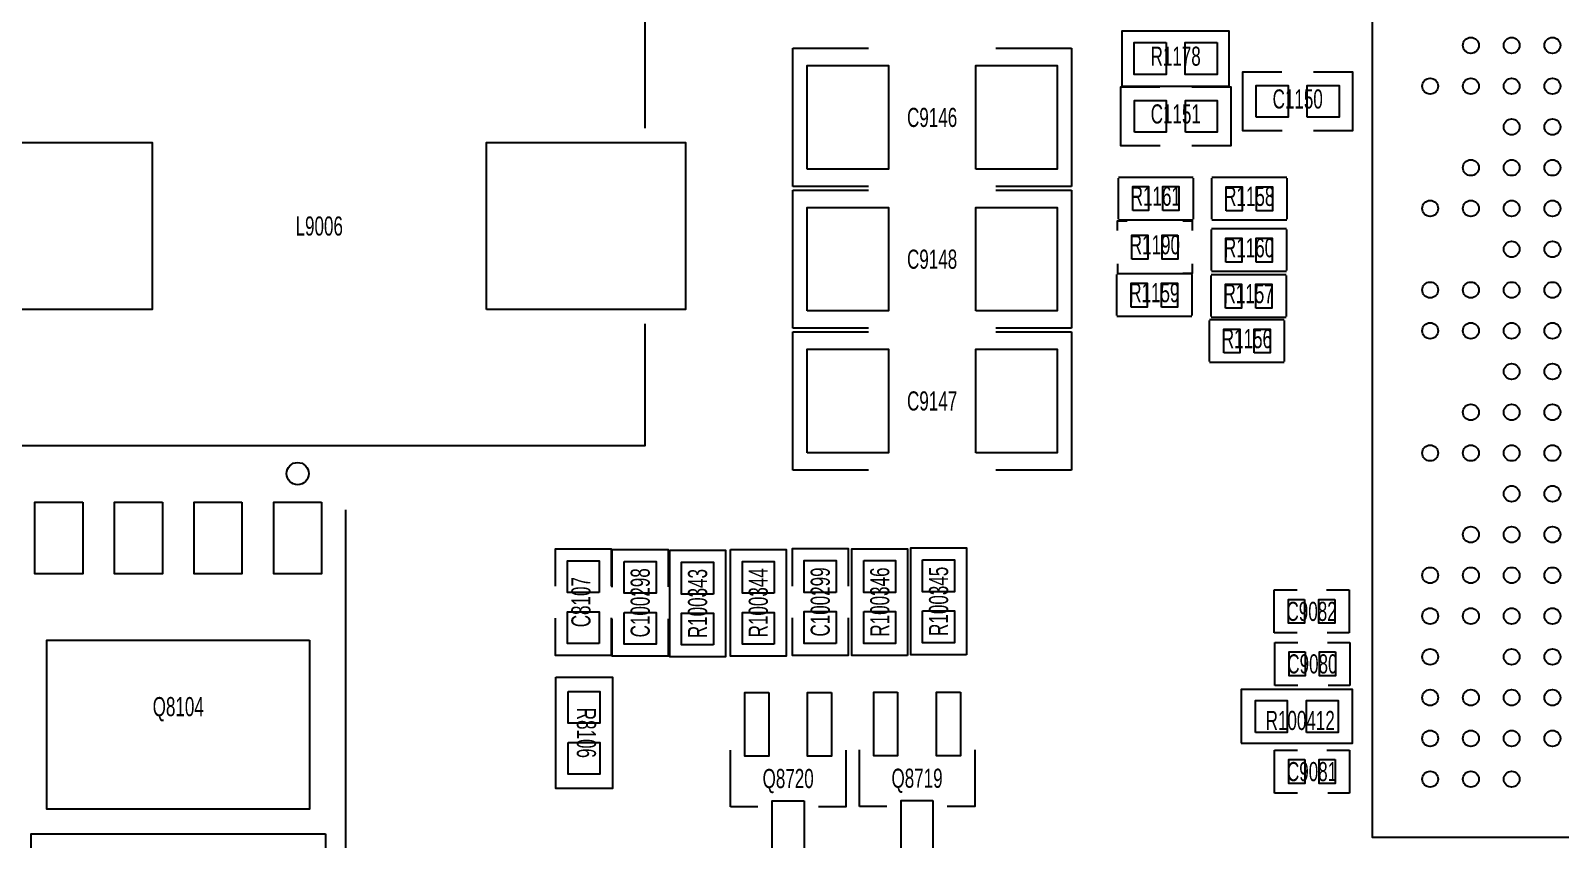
# Model space of a CAD drawing. Extents: x -30 to 128, y -44 to 82.
# Drawn here: x 12.58 to 36.98, y 24.02 to 36.92 of the extents above; entities that cross this region are included whole.
import ezdxf
from ezdxf.enums import TextEntityAlignment as Align

# ---------------------------------------------------------------- set-up
doc = ezdxf.new("R2010")
doc.units = 0
for name, color, linetype in [('PG_ASSEMBLY_TOP', 7, 'CONTINUOUS'), ('PG_SILKSCREEN_TOP', 7, 'CONTINUOUS'), ('PIN_TOP', 3, 'CONTINUOUS'), ('RD_ASSEMBLY_TOP', 70, 'CONTINUOUS'), ('RD_SILKSCREEN_TOP', 7, 'CONTINUOUS')]:
    doc.layers.add(name, color=color, linetype=linetype)

msp = doc.modelspace()

# ---------------------------------------------------------------- linework, layer by layer
at = {"layer": 'PG_ASSEMBLY_TOP'}
for points in [[(29.99359, 36.026598), (29.99359, 36.915598), (31.69539, 36.915598), (31.69539, 36.026598), (29.99359, 36.026598)], [(24.736298, 34.430462), (24.736298, 36.635182)], [(24.736298, 36.635182), (25.942798, 36.635182)], [(27.974798, 36.635182), (29.181298, 36.635182)], [(29.181298, 36.635182), (29.181298, 34.430462)], [(32.54121, 35.3187), (31.9151, 35.3187), (31.9151, 36.2585), (32.5374, 36.2585)], [(33.0454, 36.2585), (33.6677, 36.2585), (33.6677, 35.3187), (33.0454, 35.3187)], [(30.596332, 35.080194), (29.970222, 35.080194), (29.970222, 36.019994), (30.592522, 36.019994)], [(31.100522, 36.019994), (31.722822, 36.019994), (31.722822, 35.080194), (31.100522, 35.080194)], [(25.942798, 34.430462), (24.736298, 34.430462)], [(29.181298, 34.430462), (27.974798, 34.430462)], [(29.931106, 34.58083), (31.124906, 34.58083)], [(29.931106, 33.910524), (29.931106, 34.565336)], [(31.124906, 34.565336), (31.124906, 33.910524)], [(31.421832, 34.578544), (32.615632, 34.578544)], [(31.421832, 33.908238), (31.421832, 34.56305)], [(32.615632, 34.56305), (32.615632, 33.908238)], [(24.736298, 32.169862), (24.736298, 34.374582)], [(24.736298, 34.374582), (25.942798, 34.374582)], [(27.974798, 34.374582), (29.181298, 34.374582)], [(29.181298, 34.374582), (29.181298, 32.169862)], [(29.91612, 33.7312), (29.91612, 33.8836), (30.06852, 33.8836)], [(31.124906, 33.89503), (29.931106, 33.89503)], [(30.95752, 33.8836), (31.10992, 33.8836), (31.10992, 33.7312)], [(31.418276, 33.759394), (32.612076, 33.759394)], [(31.418276, 33.089088), (31.418276, 33.7439)], [(32.615632, 33.892744), (31.421832, 33.892744)], [(32.612076, 33.7439), (32.612076, 33.089088)], [(29.91612, 33.1978), (29.91612, 33.0454), (30.06852, 33.0454)], [(31.10992, 33.1978), (31.10992, 33.0454), (30.95752, 33.0454)], [(29.90723, 33.04286), (31.10103, 33.04286)], [(29.90723, 32.372554), (29.90723, 33.027366)], [(31.10103, 33.027366), (31.10103, 32.372554)], [(31.41218, 33.027112), (32.60598, 33.027112)], [(31.41218, 32.356806), (31.41218, 33.011618)], [(32.612076, 33.073594), (31.418276, 33.073594)], [(32.60598, 33.011618), (32.60598, 32.356806)], [(31.10103, 32.35706), (29.90723, 32.35706)], [(31.384494, 32.309816), (32.578294, 32.309816)], [(31.384494, 31.63951), (31.384494, 32.294322)], [(32.60598, 32.341312), (31.41218, 32.341312)], [(32.578294, 32.294322), (32.578294, 31.63951)], [(25.942798, 32.169862), (24.736298, 32.169862)], [(24.736298, 29.909262), (24.736298, 32.113982)], [(24.736298, 32.113982), (25.942798, 32.113982)], [(29.181298, 32.169862), (27.974798, 32.169862)], [(27.974798, 32.113982), (29.181298, 32.113982)], [(29.181298, 32.113982), (29.181298, 29.909262)], [(32.578294, 31.624016), (31.384494, 31.624016)], [(25.942798, 29.909262), (24.736298, 29.909262)], [(29.181298, 29.909262), (27.974798, 29.909262)], [(20.949412, 28.057348), (20.949412, 28.654248), (21.838412, 28.654248), (21.838412, 28.057348)], [(21.856446, 28.043124), (21.856446, 28.643834), (22.745446, 28.643834), (22.745446, 28.046934)], [(22.771862, 28.631896), (23.660862, 28.631896), (23.660862, 26.930096), (22.771862, 26.930096), (22.771862, 28.631896)], [(23.740618, 28.644088), (24.629618, 28.644088), (24.629618, 26.942288), (23.740618, 26.942288), (23.740618, 28.644088)], [(24.728932, 28.060142), (24.728932, 28.657042), (25.617932, 28.657042), (25.617932, 28.060142)], [(26.567384, 26.953972), (25.678384, 26.953972), (25.678384, 28.655772), (26.567384, 28.655772), (26.567384, 26.953972)], [(27.506422, 26.96591), (26.617422, 26.96591), (26.617422, 28.66771), (27.506422, 28.66771), (27.506422, 26.96591)], [(32.416496, 27.313636), (32.416496, 27.999436)], [(32.416496, 27.999436), (32.783018, 27.999436)], [(33.252156, 27.999436), (33.610296, 27.999436)], [(33.610296, 27.999436), (33.610296, 27.313636)], [(21.838412, 27.553158), (21.838412, 26.952448), (20.949412, 26.952448), (20.949412, 27.549348)], [(22.745446, 27.538934), (22.745446, 26.942034), (21.856446, 26.942034), (21.856446, 27.538934)], [(25.617932, 27.555952), (25.617932, 26.955242), (24.728932, 26.955242), (24.728932, 27.552142)], [(32.781748, 27.313636), (32.416496, 27.313636)], [(32.429196, 26.476452), (32.429196, 27.162252)], [(32.429196, 27.162252), (32.795718, 27.162252)], [(33.610296, 27.313636), (33.262824, 27.313636)], [(33.264856, 27.162252), (33.622996, 27.162252)], [(33.622996, 27.162252), (33.622996, 26.476452)], [(20.953222, 26.608532), (21.85797, 26.608532), (21.85797, 24.830532), (20.953222, 24.830532), (20.953222, 26.608532)], [(31.889446, 25.553924), (33.667446, 25.553924), (33.667446, 26.408888), (31.889446, 26.408888), (31.889446, 25.553924)], [(32.794448, 26.476452), (32.429196, 26.476452)], [(33.622996, 26.476452), (33.275524, 26.476452)], [(32.423354, 24.759158), (32.423354, 25.444958)], [(32.423354, 25.444958), (32.789876, 25.444958)], [(33.259014, 25.444958), (33.617154, 25.444958)], [(33.617154, 25.444958), (33.617154, 24.759158)], [(32.788606, 24.759158), (32.423354, 24.759158)], [(33.617154, 24.759158), (33.269682, 24.759158)]]:
    msp.add_lwpolyline(points, dxfattribs=at)
at = {"layer": 'PG_SILKSCREEN_TOP'}
for points in [[(61.179964, 24.05634), (61.179964, 51.256184), (33.98012, 51.256184), (33.98012, 24.05634), (61.179964, 24.05634)], [(22.380448, 35.36315), (22.380448, 37.30117), (11.980672, 37.30117), (11.980672, 35.36315)], [(11.980672, 30.30093), (22.380448, 30.30093), (22.380448, 32.23895)], [(17.606518, 22.92477), (17.606518, 29.27477)], [(23.74265, 24.541734), (23.74265, 25.44191)], [(25.581102, 25.44191), (25.581102, 24.541734), (25.144476, 24.541734)], [(25.799288, 24.546052), (25.799288, 25.446228)], [(27.63774, 25.446228), (27.63774, 24.546052), (27.201114, 24.546052)], [(24.179276, 24.541734), (23.74265, 24.541734)], [(26.235914, 24.546052), (25.799288, 24.546052)]]:
    msp.add_lwpolyline(points, dxfattribs=at)
msp.add_lwpolyline([(17.01419, 29.853382, -1), (16.65859, 29.853382, -1), (17.01419, 29.853382)], format="xyb", dxfattribs=at)
at = {"layer": 'PIN_TOP'}
for points in [[(30.69209, 36.725098), (30.69209, 36.217098), (30.18409, 36.217098), (30.18409, 36.725098)], [(31.50489, 36.725098), (31.50489, 36.217098), (30.99689, 36.217098), (30.99689, 36.725098)], [(24.964898, 34.707322), (24.964898, 36.358322), (26.260298, 36.358322), (26.260298, 34.707322)], [(27.657298, 34.707322), (27.657298, 36.358322), (28.952698, 36.358322), (28.952698, 34.707322)], [(32.131, 35.5346), (32.131, 36.0426), (32.639, 36.0426), (32.639, 35.5346)], [(32.9438, 35.5346), (32.9438, 36.0426), (33.4518, 36.0426), (33.4518, 35.5346)], [(30.186122, 35.296094), (30.186122, 35.804094), (30.694122, 35.804094), (30.694122, 35.296094)], [(30.998922, 35.296094), (30.998922, 35.804094), (31.506922, 35.804094), (31.506922, 35.296094)], [(11.33856, 32.46755), (11.33856, 35.13455), (14.51356, 35.13455), (14.51356, 32.46755)], [(19.84756, 32.46755), (19.84756, 35.13455), (23.02256, 35.13455), (23.02256, 32.46755)], [(30.159706, 34.04743), (30.159706, 34.42843), (30.413706, 34.42843), (30.413706, 34.04743)], [(30.642306, 34.04743), (30.642306, 34.42843), (30.896306, 34.42843), (30.896306, 34.04743)], [(31.650432, 34.045144), (31.650432, 34.426144), (31.904432, 34.426144), (31.904432, 34.045144)], [(32.133032, 34.045144), (32.133032, 34.426144), (32.387032, 34.426144), (32.387032, 34.045144)], [(24.964898, 32.446722), (24.964898, 34.097722), (26.260298, 34.097722), (26.260298, 32.446722)], [(27.657298, 32.446722), (27.657298, 34.097722), (28.952698, 34.097722), (28.952698, 32.446722)], [(30.14472, 33.274), (30.14472, 33.655), (30.39872, 33.655), (30.39872, 33.274)], [(30.88132, 33.655), (30.88132, 33.274), (30.62732, 33.274), (30.62732, 33.655)], [(31.646876, 33.225994), (31.646876, 33.606994), (31.900876, 33.606994), (31.900876, 33.225994)], [(32.129476, 33.225994), (32.129476, 33.606994), (32.383476, 33.606994), (32.383476, 33.225994)], [(30.13583, 32.50946), (30.13583, 32.89046), (30.38983, 32.89046), (30.38983, 32.50946)], [(30.61843, 32.50946), (30.61843, 32.89046), (30.87243, 32.89046), (30.87243, 32.50946)], [(31.64078, 32.493712), (31.64078, 32.874712), (31.89478, 32.874712), (31.89478, 32.493712)], [(32.12338, 32.493712), (32.12338, 32.874712), (32.37738, 32.874712), (32.37738, 32.493712)], [(31.613094, 31.776416), (31.613094, 32.157416), (31.867094, 32.157416), (31.867094, 31.776416)], [(32.095694, 31.776416), (32.095694, 32.157416), (32.349694, 32.157416), (32.349694, 31.776416)], [(24.964898, 30.186122), (24.964898, 31.837122), (26.260298, 31.837122), (26.260298, 30.186122)], [(27.657298, 30.186122), (27.657298, 31.837122), (28.952698, 31.837122), (28.952698, 30.186122)], [(13.40739, 29.396182), (13.40739, 28.253182), (12.64539, 28.253182), (12.64539, 29.396182)], [(14.67739, 29.396182), (14.67739, 28.253182), (13.91539, 28.253182), (13.91539, 29.396182)], [(15.94739, 29.396182), (15.94739, 28.253182), (15.18539, 28.253182), (15.18539, 29.396182)], [(17.21739, 29.396182), (17.21739, 28.253182), (16.45539, 28.253182), (16.45539, 29.396182)], [(21.647912, 27.955748), (21.139912, 27.955748), (21.139912, 28.463748), (21.647912, 28.463748)], [(22.046946, 28.453334), (22.554946, 28.453334), (22.554946, 27.945334), (22.046946, 27.945334)], [(23.470362, 27.933396), (22.962362, 27.933396), (22.962362, 28.441396), (23.470362, 28.441396)], [(24.439118, 27.945588), (23.931118, 27.945588), (23.931118, 28.453588), (24.439118, 28.453588)], [(25.427432, 27.958542), (24.919432, 27.958542), (24.919432, 28.466542), (25.427432, 28.466542)], [(25.868884, 28.465272), (26.376884, 28.465272), (26.376884, 27.957272), (25.868884, 27.957272)], [(26.807922, 28.47721), (27.315922, 28.47721), (27.315922, 27.96921), (26.807922, 27.96921)], [(32.899096, 27.847036), (32.899096, 27.466036), (32.645096, 27.466036), (32.645096, 27.847036)], [(33.381696, 27.847036), (33.381696, 27.466036), (33.127696, 27.466036), (33.127696, 27.847036)], [(21.647912, 27.142948), (21.139912, 27.142948), (21.139912, 27.650948), (21.647912, 27.650948)], [(22.046946, 27.640534), (22.554946, 27.640534), (22.554946, 27.132534), (22.046946, 27.132534)], [(23.470362, 27.120596), (22.962362, 27.120596), (22.962362, 27.628596), (23.470362, 27.628596)], [(24.439118, 27.132788), (23.931118, 27.132788), (23.931118, 27.640788), (24.439118, 27.640788)], [(25.427432, 27.145742), (24.919432, 27.145742), (24.919432, 27.653742), (25.427432, 27.653742)], [(25.868884, 27.652472), (26.376884, 27.652472), (26.376884, 27.144472), (25.868884, 27.144472)], [(26.807922, 27.66441), (27.315922, 27.66441), (27.315922, 27.15641), (26.807922, 27.15641)], [(17.02689, 27.196034), (17.02689, 24.503634), (12.83589, 24.503634), (12.83589, 27.196034)], [(32.911796, 27.009852), (32.911796, 26.628852), (32.657796, 26.628852), (32.657796, 27.009852)], [(33.394396, 27.009852), (33.394396, 26.628852), (33.140396, 26.628852), (33.140396, 27.009852)], [(21.151596, 26.379932), (21.659596, 26.379932), (21.659596, 25.871932), (21.151596, 25.871932)], [(24.35225, 26.363422), (24.35225, 25.347422), (23.97125, 25.347422), (23.97125, 26.363422)], [(25.352502, 26.363422), (25.352502, 25.347422), (24.971502, 25.347422), (24.971502, 26.363422)], [(26.408888, 26.36774), (26.408888, 25.35174), (26.027888, 25.35174), (26.027888, 26.36774)], [(27.40914, 26.36774), (27.40914, 25.35174), (27.02814, 25.35174), (27.02814, 26.36774)], [(32.118046, 25.727406), (32.118046, 26.235406), (32.626046, 26.235406), (32.626046, 25.727406)], [(32.930846, 25.727406), (32.930846, 26.235406), (33.438846, 26.235406), (33.438846, 25.727406)], [(21.151596, 25.567132), (21.659596, 25.567132), (21.659596, 25.059132), (21.151596, 25.059132)], [(32.905954, 25.292558), (32.905954, 24.911558), (32.651954, 24.911558), (32.651954, 25.292558)], [(33.388554, 25.292558), (33.388554, 24.911558), (33.134554, 24.911558), (33.134554, 25.292558)], [(24.915876, 24.636222), (24.915876, 23.620222), (24.407876, 23.620222), (24.407876, 24.636222)], [(26.972514, 24.64054), (26.972514, 23.62454), (26.464514, 23.62454), (26.464514, 24.64054)], [(17.28089, 24.111712), (17.28089, 22.587712), (12.58189, 22.587712), (12.58189, 24.111712)]]:
    msp.add_lwpolyline(points, close=True, dxfattribs=at)
for centre in [(35.55492, 36.681156), (36.20516, 36.681156), (36.855146, 36.681156), (34.904934, 36.03117), (35.55492, 36.03117), (36.20516, 36.03117), (36.855146, 36.03117), (36.20516, 35.381184), (36.855146, 35.381184), (35.55492, 34.731198), (36.20516, 34.731198), (36.855146, 34.731198), (34.904934, 34.081212), (35.55492, 34.081212), (36.20516, 34.081212), (36.855146, 34.081212), (36.20516, 33.431226), (36.855146, 33.431226), (34.904934, 32.78124), (35.55492, 32.78124), (36.20516, 32.78124), (36.855146, 32.78124), (34.904934, 32.131254), (35.55492, 32.131254), (36.20516, 32.131254), (36.855146, 32.131254), (36.20516, 31.481268), (36.855146, 31.481268), (35.55492, 30.831282), (36.20516, 30.831282), (36.855146, 30.831282), (34.904934, 30.181296), (35.55492, 30.181296), (36.20516, 30.181296), (36.855146, 30.181296), (36.20516, 29.53131), (36.855146, 29.53131), (35.55492, 28.881324), (36.20516, 28.881324), (36.855146, 28.881324), (34.904934, 28.231338), (35.55492, 28.231338), (36.20516, 28.231338), (36.855146, 28.231338), (34.904934, 27.581352), (35.55492, 27.581352), (36.20516, 27.581352), (36.855146, 27.581352), (34.904934, 26.931366), (36.20516, 26.931366), (36.855146, 26.931366), (34.904934, 26.28138), (35.55492, 26.28138), (36.20516, 26.28138), (36.855146, 26.28138), (34.904934, 25.63114), (35.55492, 25.63114), (36.20516, 25.63114), (36.855146, 25.63114), (34.904934, 24.981154), (35.55492, 24.981154), (36.20516, 24.981154)]:
    msp.add_circle(centre, 0.127, dxfattribs=at)

# ---------------------------------------------------------------- texts
at = {"layer": 'RD_ASSEMBLY_TOP', "width": 0.666667}
for s, p in [('R1178', (30.84449, 36.356798)), ('C1150', (32.7914, 35.6743)), ('C1151', (30.846522, 35.435794)), ('R1161', (30.528006, 34.12363)), ('R1158', (32.018732, 34.121344)), ('R1190', (30.51302, 33.3502)), ('R1160', (32.015176, 33.302194)), ('R1159', (30.50413, 32.58566)), ('R1157', (32.00908, 32.569912)), ('R1156', (31.981394, 31.852616)), ('Q8104', (14.93139, 25.98547))]:
    msp.add_text(s, height=0.3048, dxfattribs=at).set_placement(p, align=Align.CENTER)
for s, rotation, p in [('C8107', 90, (21.508212, 27.803348)), ('R8106', 270, (21.291296, 25.719532))]:
    msp.add_text(s, height=0.3048, rotation=rotation, dxfattribs=at).set_placement(p, align=Align.CENTER)
at = {"layer": 'RD_SILKSCREEN_TOP', "width": 0.666667}
for s, p in [('C9146', (26.958798, 35.380422)), ('L9006', (17.18056, 33.64865)), ('C9148', (26.958798, 33.119822)), ('C9147', (26.958798, 30.859222)), ('C9082', (33.013396, 27.504136)), ('C9080', (33.026096, 26.666952)), ('R100412', (32.83204, 25.765252)), ('Q8720', (24.661876, 24.839422)), ('Q8719', (26.718514, 24.84374)), ('C9081', (33.020254, 24.949658))]:
    msp.add_text(s, height=0.3048, dxfattribs=at).set_placement(p, align=Align.CENTER)
for s, p in [('C100298', (22.453346, 27.792934)), ('R100343', (23.368762, 27.780996)), ('R100344', (24.337518, 27.793188)), ('C100299', (25.325832, 27.806142)), ('R100346', (26.275284, 27.804872)), ('R100345', (27.214322, 27.81681))]:
    msp.add_text(s, height=0.3048, rotation=90, dxfattribs=at).set_placement(p, align=Align.CENTER)

doc.saveas('drawing.dxf')
